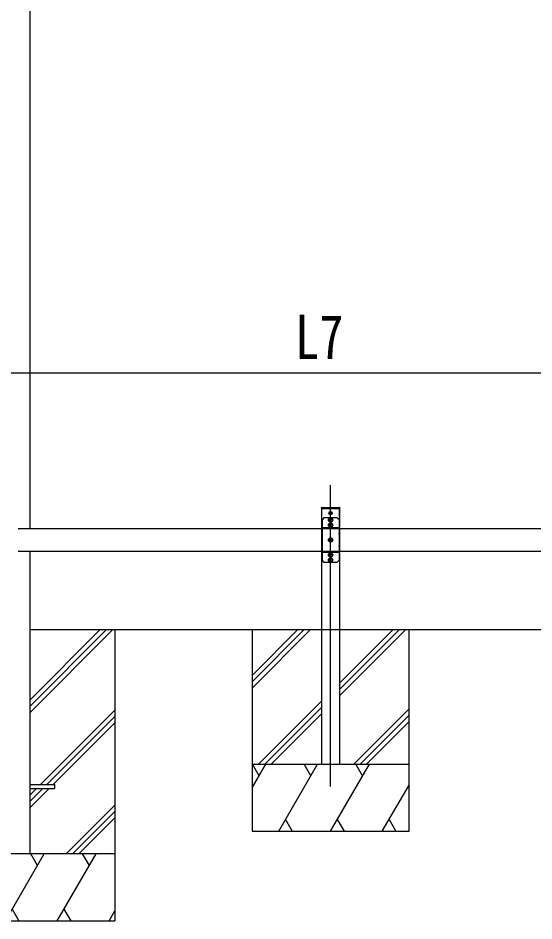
# Model space of a CAD drawing. Units: millimetres, scale not verified. Extents: x -13134 to 13134, y -8911 to 8914.
# Drawn here: x -1556 to -405, y -4842 to -2828 of the extents above; entities that cross this region are included whole.
import ezdxf
from ezdxf.enums import TextEntityAlignment as Align

# ---------------------------------------------------------------- set-up
doc = ezdxf.new("R2010")
doc.units = ezdxf.units.MM
doc.header["$LTSCALE"] = 40
for name, color, linetype in [('0-4_YKK_12', 2, 'Continuous'), ('0-5_YKK_13', 4, 'Continuous'), ('0-6_YKK_A1', 4, 'Continuous'), ('0-7_YKK_D', 6, 'Continuous')]:
    doc.layers.add(name, color=color, linetype=linetype)
doc.styles.add('ＭＳ ゴシック', font='')
doc.styles.get('ＭＳ ゴシック').set_extended_font_data('MS Gothic')

msp = doc.modelspace()

# ---------------------------------------------------------------- linework, layer by layer
at = {"layer": '0-4_YKK_12'}
for p, q in [((-858.63, -4541.88), (-858.63, -3869.38)), ((-864.37, -3947.38), (-852.9, -3947.38)), ((-862.78, -3931.88), (-854.48, -3931.88)), ((-858.63, -3936.03), (-858.63, -3927.73)), ((-858.63, -3953.12), (-858.63, -3941.65)), ((-864.37, -3958.38), (-852.9, -3958.38)), ((-858.63, -3964.12), (-858.63, -3952.65)), ((-858.63, -3997.62), (-858.63, -3986.15)), ((-864.37, -3991.88), (-852.9, -3991.88)), ((-864.37, -4025.38), (-852.9, -4025.38)), ((-858.63, -4031.12), (-858.63, -4019.65)), ((-864.37, -4036.38), (-852.9, -4036.38)), ((-858.63, -4042.12), (-858.63, -4030.65))]:
    msp.add_line(p, q, dxfattribs=at)
at = {"layer": '0-5_YKK_13'}
for p, q in [((-879.13, -3921.88), (-879.04, -3920.32)), ((-878.14, -3921.88), (-879.13, -3921.88)), ((-878.14, -3921.88), (-839.13, -3921.88)), ((-878.04, -3919.38), (-839.23, -3919.38)), ((-872.63, -3941.88), (-877.63, -3946.88)), ((-877.63, -3946.88), (-877.63, -3977.17)), ((-872.63, -3941.88), (-859.35, -3941.88)), ((-861.01, -3946.79), (-859.97, -3946.77)), ((-860.68, -3931.53), (-860.68, -3932.23)), ((-860.68, -3931.53), (-859.48, -3931.53)), ((-860.68, -3932.23), (-859.48, -3932.23)), ((-859.97, -3946.77), (-859.36, -3946.65)), ((-859.25, -3946.04), (-859.36, -3946.65)), ((-859.23, -3945), (-859.25, -3946.04)), ((-858.98, -3929.83), (-858.28, -3929.83)), ((-858.98, -3929.83), (-858.98, -3931.03)), ((-858.98, -3932.73), (-858.98, -3933.93)), ((-858.98, -3933.93), (-858.28, -3933.93)), ((-858.28, -3929.83), (-858.28, -3931.03)), ((-858.28, -3932.73), (-858.28, -3933.93)), ((-858.04, -3945), (-858.02, -3946.04)), ((-858.02, -3946.04), (-857.9, -3946.65)), ((-857.92, -3941.88), (-844.63, -3941.88)), ((-857.3, -3946.77), (-857.9, -3946.65)), ((-857.78, -3931.53), (-856.58, -3931.53)), ((-857.78, -3932.23), (-856.58, -3932.23)), ((-856.26, -3946.79), (-857.3, -3946.77)), ((-856.58, -3931.53), (-856.58, -3932.23)), ((-844.63, -3941.88), (-839.63, -3946.88)), ((-839.63, -3946.88), (-839.63, -3977.17)), ((-877.63, -3964.28), (-839.63, -3964.28)), ((-861.01, -3947.97), (-859.97, -3947.99)), ((-861.01, -3957.79), (-859.97, -3957.77)), ((-861.01, -3958.97), (-859.97, -3958.99)), ((-859.97, -3947.99), (-859.36, -3948.11)), ((-859.97, -3957.77), (-859.36, -3957.65)), ((-859.97, -3958.99), (-859.36, -3959.11)), ((-859.25, -3948.72), (-859.36, -3948.11)), ((-859.25, -3957.04), (-859.36, -3957.65)), ((-859.25, -3959.72), (-859.36, -3959.11)), ((-859.23, -3949.76), (-859.25, -3948.72)), ((-859.23, -3956), (-859.25, -3957.04)), ((-859.23, -3960.76), (-859.25, -3959.72)), ((-858.04, -3949.76), (-858.02, -3948.72)), ((-858.04, -3956), (-858.02, -3957.04)), ((-858.04, -3960.76), (-858.02, -3959.72)), ((-858.02, -3948.72), (-857.9, -3948.11)), ((-858.02, -3957.04), (-857.9, -3957.65)), ((-858.02, -3959.72), (-857.9, -3959.11)), ((-857.3, -3947.99), (-857.9, -3948.11)), ((-857.3, -3957.77), (-857.9, -3957.65)), ((-857.3, -3958.99), (-857.9, -3959.11)), ((-856.26, -3947.97), (-857.3, -3947.99)), ((-856.26, -3957.79), (-857.3, -3957.77)), ((-856.26, -3958.97), (-857.3, -3958.99)), ((-877.63, -3978.6), (-877.63, -4005.17)), ((-839.63, -3978.6), (-839.63, -4005.17)), ((-877.63, -4006.6), (-877.63, -4036.88)), ((-861.01, -3991.29), (-859.97, -3991.27)), ((-861.01, -3992.47), (-859.97, -3992.49)), ((-859.97, -3991.27), (-859.36, -3991.15)), ((-859.97, -3992.49), (-859.36, -3992.61)), ((-859.25, -3990.54), (-859.36, -3991.15)), ((-859.25, -3993.22), (-859.36, -3992.61)), ((-859.23, -3989.5), (-859.25, -3990.54)), ((-859.23, -3994.26), (-859.25, -3993.22)), ((-858.04, -3989.5), (-858.02, -3990.54)), ((-858.04, -3994.26), (-858.02, -3993.22)), ((-858.02, -3990.54), (-857.9, -3991.15)), ((-858.02, -3993.22), (-857.9, -3992.61)), ((-857.3, -3991.27), (-857.9, -3991.15)), ((-857.3, -3992.49), (-857.9, -3992.61)), ((-856.26, -3991.29), (-857.3, -3991.27)), ((-856.26, -3992.47), (-857.3, -3992.49)), ((-839.63, -4006.6), (-839.63, -4036.88)), ((-877.63, -4019.48), (-839.63, -4019.48)), ((-861.01, -4024.79), (-859.97, -4024.77)), ((-861.01, -4025.97), (-859.97, -4025.99)), ((-859.97, -4024.77), (-859.36, -4024.65)), ((-859.97, -4025.99), (-859.36, -4026.11)), ((-859.25, -4024.04), (-859.36, -4024.65)), ((-859.25, -4026.72), (-859.36, -4026.11)), ((-859.23, -4023), (-859.25, -4024.04)), ((-859.23, -4027.76), (-859.25, -4026.72)), ((-858.04, -4023), (-858.02, -4024.04)), ((-858.04, -4027.76), (-858.02, -4026.72)), ((-858.02, -4024.04), (-857.9, -4024.65)), ((-858.02, -4026.72), (-857.9, -4026.11)), ((-857.3, -4024.77), (-857.9, -4024.65)), ((-857.3, -4025.99), (-857.9, -4026.11)), ((-856.26, -4024.79), (-857.3, -4024.77)), ((-856.26, -4025.97), (-857.3, -4025.99)), ((-872.63, -4041.88), (-877.63, -4036.88)), ((-859.35, -4041.88), (-872.63, -4041.88)), ((-861.01, -4035.79), (-859.97, -4035.77)), ((-861.01, -4036.97), (-859.97, -4036.99)), ((-859.97, -4035.77), (-859.36, -4035.65)), ((-859.97, -4036.99), (-859.36, -4037.11)), ((-859.25, -4035.04), (-859.36, -4035.65)), ((-859.25, -4037.72), (-859.36, -4037.11)), ((-859.23, -4034), (-859.25, -4035.04)), ((-859.23, -4038.76), (-859.25, -4037.72)), ((-858.04, -4034), (-858.02, -4035.04)), ((-858.04, -4038.76), (-858.02, -4037.72)), ((-858.02, -4035.04), (-857.9, -4035.65)), ((-858.02, -4037.72), (-857.9, -4037.11)), ((-844.63, -4041.88), (-857.92, -4041.88)), ((-857.3, -4035.77), (-857.9, -4035.65)), ((-857.3, -4036.99), (-857.9, -4037.11)), ((-856.26, -4035.79), (-857.3, -4035.77)), ((-856.26, -4036.97), (-857.3, -4036.99)), ((-844.63, -4041.88), (-839.63, -4036.88)), ((-1529.23, -4537.38), (-1474.63, -4537.38)), ((-1529.23, -4546.38), (-1474.63, -4546.38)), ((-1474.63, -4537.38), (-1474.63, -4546.38))]:
    msp.add_line(p, q, dxfattribs=at)
msp.add_lwpolyline([(-838.23, -3920.32), (-838.13, -3921.88), (-839.13, -3921.88)], dxfattribs=at)
for centre, radius in [((-858.63, -3947.38), 4.74), ((-858.63, -3931.88), 3.75), ((-858.63, -3958.38), 4.74), ((-858.63, -3991.88), 4.74), ((-858.63, -4025.38), 4.74), ((-858.63, -4036.38), 4.74)]:
    msp.add_circle(centre, radius, dxfattribs=at)
for centre, radius, start, end in [((-878.04, -3920.38), 1, 90, 176.5), ((-839.23, -3920.38), 1, 3.5, 90), ((-858.63, -3947.38), 2.45, 165.9892, 194.0108), ((-859.48, -3931.03), 0.5, 270, 0), ((-859.48, -3932.73), 0.5, 0, 90), ((-858.63, -3941.18), 1, 224.427, 315.573), ((-858.63, -3947.38), 2.45, 75.9892, 104.0108), ((-857.78, -3931.03), 0.5, 180, 270), ((-857.78, -3932.73), 0.5, 90, 180), ((-858.63, -3947.38), 2.45, 345.9892, 14.0108), ((-858.63, -3958.38), 2.45, 165.9892, 194.0108), ((-858.63, -3947.38), 2.45, 255.9892, 284.0108), ((-858.63, -3958.38), 2.45, 75.9892, 104.0108), ((-858.63, -3958.38), 2.45, 255.9892, 284.0108), ((-858.63, -3958.38), 2.45, 345.9892, 14.0108), ((-878.33, -3977.88), 1, 314.427, 45.573), ((-838.93, -3977.88), 1, 134.427, 225.573), ((-878.33, -4005.88), 1, 314.427, 45.573), ((-858.63, -3991.88), 2.45, 165.9892, 194.0108), ((-858.63, -3991.88), 2.45, 75.9892, 104.0108), ((-858.63, -3991.88), 2.45, 255.9892, 284.0108), ((-858.63, -3991.88), 2.45, 345.9892, 14.0108), ((-838.93, -4005.88), 1, 134.427, 225.573), ((-858.63, -4025.38), 2.45, 165.9892, 194.0108), ((-858.63, -4025.38), 2.45, 75.9892, 104.0108), ((-858.63, -4025.38), 2.45, 255.9892, 284.0108), ((-858.63, -4025.38), 2.45, 345.9892, 14.0108), ((-858.63, -4036.38), 2.45, 165.9892, 194.0108), ((-858.63, -4042.58), 1, 44.427, 135.573), ((-858.63, -4036.38), 2.45, 75.9892, 104.0108), ((-858.63, -4036.38), 2.45, 255.9892, 284.0108), ((-858.63, -4036.38), 2.45, 345.9892, 14.0108)]:
    msp.add_arc(centre, radius, start, end, dxfattribs=at)
at = {"layer": '0-6_YKK_A1'}
for p, q in [((-1529.23, -2062.88), (-1529.23, -3966.88)), ((-878.63, -3921.88), (-838.63, -3921.88)), ((-878.63, -3921.88), (-878.63, -4491.88)), ((-838.63, -3947.22), (-838.63, -3921.88)), ((-838.63, -3921.88), (-838.63, -4491.88)), ((-161.43, -3966.88), (-1555.43, -3966.88)), ((-1555.43, -4016.88), (-161.43, -4016.88)), ((-1529.23, -4016.88), (-1529.23, -4691.88)), ((-1529.63, -4377.51), (-1344, -4191.88)), ((-1529.63, -4363.37), (-1358.14, -4191.88)), ((-1529.63, -4349.23), (-1372.28, -4191.88)), ((-1529.63, -4191.88), (-187.63, -4191.88)), ((-1339.63, -4191.88), (-1339.63, -4841.88)), ((-1033.63, -4191.88), (-1033.63, -4641.88)), ((-1033.63, -4294.23), (-931.28, -4191.88)), ((-1033.63, -4308.37), (-917.14, -4191.88)), ((-1033.63, -4322.51), (-903, -4191.88)), ((-838.63, -4339.64), (-690.87, -4191.88)), ((-838.63, -4325.5), (-705.01, -4191.88)), ((-838.63, -4311.36), (-719.15, -4191.88)), ((-683.63, -4641.88), (-683.63, -4191.88)), ((-1019.16, -4491.88), (-878.63, -4351.36)), ((-1005.01, -4491.88), (-878.63, -4365.5)), ((-807.02, -4491.88), (-683.63, -4368.49)), ((-1505.65, -4537.38), (-1339.63, -4371.36)), ((-1491.51, -4537.38), (-1339.63, -4385.5)), ((-990.87, -4491.88), (-878.63, -4379.65)), ((-792.88, -4491.88), (-683.63, -4382.64)), ((-1477.37, -4537.38), (-1339.63, -4399.64)), ((-778.74, -4491.88), (-683.63, -4396.78)), ((-1033.63, -4545), (-1002.97, -4491.88)), ((-1033.63, -4491.88), (-683.63, -4491.88)), ((-1017.97, -4517.86), (-1032.97, -4491.88)), ((-974.1, -4641.88), (-887.5, -4491.88)), ((-902.5, -4517.86), (-917.5, -4491.88)), ((-878.63, -4491.88), (-838.63, -4491.88)), ((-858.63, -4641.88), (-772.03, -4491.88)), ((-787.03, -4517.86), (-802.03, -4491.88)), ((-1529.23, -4589.24), (-1486.37, -4546.38)), ((-1529.23, -4560.96), (-1514.65, -4546.38)), ((-1529.23, -4575.1), (-1500.51, -4546.38)), ((-743.16, -4641.88), (-683.63, -4538.78)), ((-1448.02, -4691.88), (-1339.63, -4583.49)), ((-1433.88, -4691.88), (-1339.63, -4597.63)), ((-1419.74, -4691.88), (-1339.63, -4611.78)), ((-959.1, -4615.9), (-944.1, -4641.88)), ((-843.63, -4615.9), (-828.63, -4641.88)), ((-728.16, -4615.9), (-713.16, -4641.88)), ((-1033.63, -4641.88), (-683.63, -4641.88)), ((-1339.63, -4691.88), (-1809.63, -4691.88)), ((-1583.68, -4841.88), (-1497.07, -4691.88)), ((-1512.07, -4717.86), (-1527.07, -4691.88)), ((-1468.21, -4841.88), (-1381.6, -4691.88)), ((-1396.6, -4717.86), (-1411.6, -4691.88)), ((-1568.68, -4815.9), (-1553.68, -4841.88)), ((-1453.21, -4815.9), (-1438.21, -4841.88)), ((-1352.73, -4841.88), (-1339.63, -4819.19)), ((-1809.63, -4841.88), (-1339.63, -4841.88))]:
    msp.add_line(p, q, dxfattribs=at)
at = {"layer": '0-7_YKK_D'}
msp.add_line((-2285.63, -3619.38), (568.37, -3619.38), dxfattribs=at)

# ---------------------------------------------------------------- texts
at = {"layer": '0-7_YKK_D', "style": 'ＭＳ ゴシック', "width": 0.8}
msp.add_text('L7', height=98.97, dxfattribs=at).set_placement((-937.83, -3618.18), align=Align.BOTTOM_LEFT)

doc.saveas('drawing.dxf')
